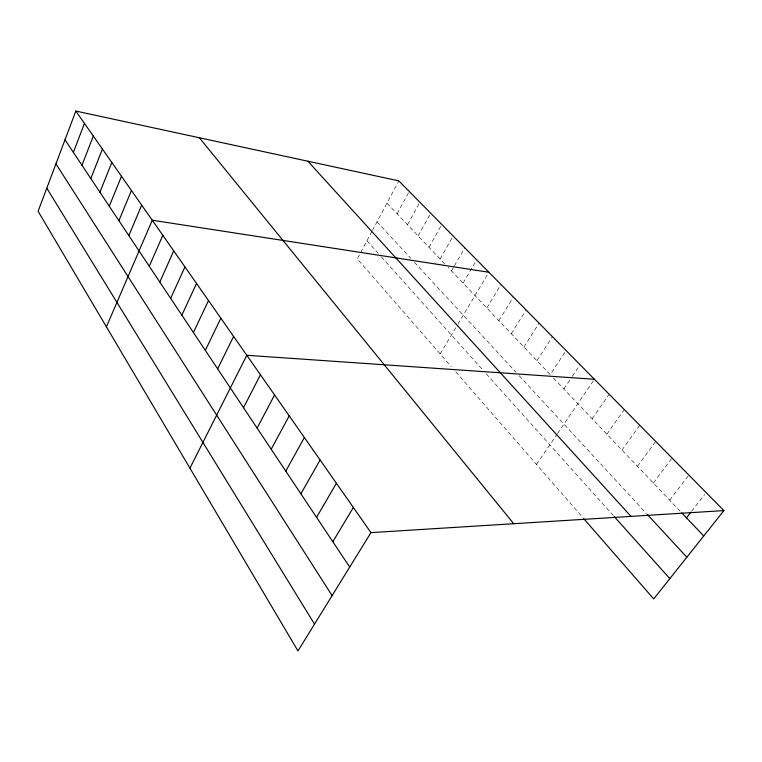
<?xml version="1.0" encoding="UTF-8"?>
<svg xmlns="http://www.w3.org/2000/svg" width="762" height="762" viewBox="0 0 762 762"><rect width="100%" height="100%" fill="white"/><g stroke="black" fill="none" stroke-linecap="round" stroke-linejoin="round"><path stroke-width="0.57" stroke-dasharray="3.81 2.86" d="M371.951 231.353L357.292 258.88L451.237 366.646M372.456 230.4L398.821 180.88M397.145 213.789L409.213 191.424M407.527 224.704L419.843 202.197M418.138 235.858L430.701 213.217M428.996 247.269L441.817 224.485M440.103 258.937L453.18 236.02M451.456 270.872L453.781 266.862M454.362 265.862L464.81 247.812M463.077 283.083L476.717 259.89M440.141 353.92L457.314 325.155M457.905 324.164L488.899 272.253M486.785 308L501.015 284.531M498.881 320.716L513.407 297.104M511.264 333.718L526.104 309.982M523.932 347.043L539.105 323.174M536.915 360.693L552.431 336.68M564.813 352.463L550.221 374.666L448.208 267.462M563.851 388.991L571.643 377.342M572.291 376.371L580.072 364.722M536.496 464.458L556.851 434.54M557.489 433.588L594.427 379.276M592.16 418.748L609.152 394.211M606.866 434.197L624.259 409.537M621.954 450.056L639.766 425.263M637.442 466.325L655.691 441.417M653.339 483.041L672.046 458M669.684 500.215L688.858 475.05M691.563 511.302L704.679 494.452M386.982 203.111L444.96 264.052M553.431 378.038L680.075 511.131M377.019 221.828L410.613 258.204M414.414 262.318L515.96 372.247M519.141 375.685L646.452 513.502M366.922 240.782L378.228 253.394M381.305 256.823L483.032 370.275M486.194 373.809L613.562 515.855M455.781 371.856L582.987 517.789"/><path stroke-width="1.14" d="M75.829 111.052L38.1 211.265L297.961 650.948L370.961 532.628L723.9 510.597L398.821 180.88L75.829 111.052L370.961 532.628M73.371 152.362L84.458 123.377M81.972 165.268L93.326 136.046M90.821 178.537L102.441 149.076M99.917 192.195L111.833 162.477M109.271 206.235L121.491 176.279M118.91 220.694L131.435 190.49M128.835 235.582L141.694 205.13M106.413 326.85L152.257 220.228L488.899 272.253M149.276 266.262L162.82 235.315M159.81 282.073L173.717 250.879M170.659 298.361L184.947 266.929M181.851 315.163L196.539 283.474M193.405 332.489L208.502 300.561M205.321 350.377L220.847 318.211M217.637 368.856L233.61 336.442M189.938 468.173L246.812 355.292L594.427 379.276M243.507 407.68L260.461 374.79M257.118 428.101L274.587 394.964M271.196 449.228L289.217 415.871M285.779 471.116L304.381 437.521M300.895 493.795L320.107 459.981M316.563 517.312L336.413 483.289M332.823 541.725L353.358 507.482M686.467 517.855L690.839 512.235M723.9 510.597L653.71 598.922L583.749 518.655M681.666 512.816L703.726 535.991M647.252 514.369L686.838 557.232M307.896 161.22L631.012 516.398M614.315 516.693L669.846 578.625M199.339 137.76L513.721 523.713M65.008 139.798L349.71 567.061M55.94 163.887L332.099 595.608M46.787 188.176L314.515 624.116"/></g></svg>
